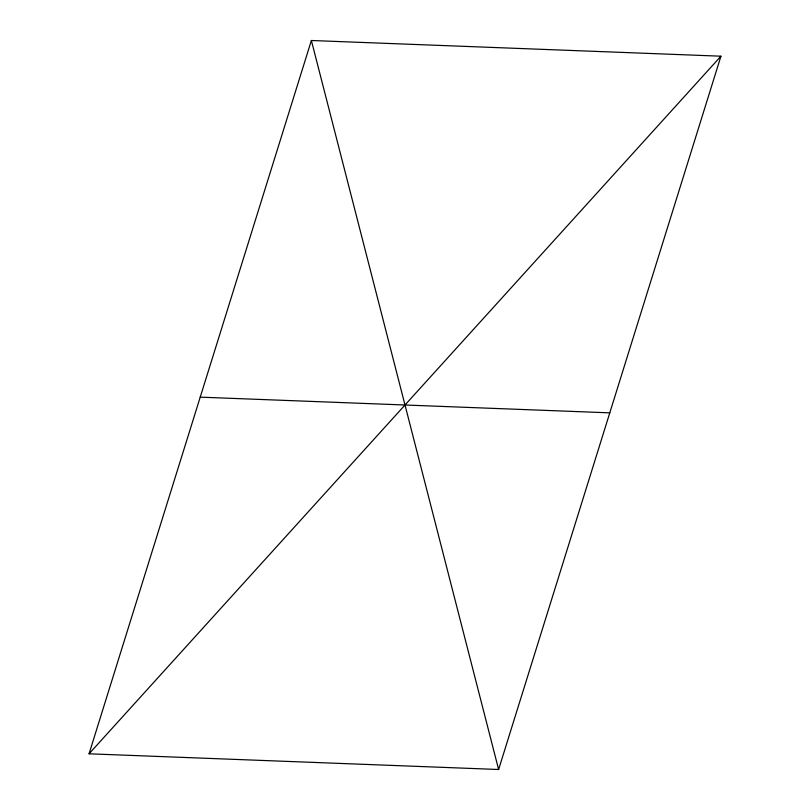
<?xml version="1.0" encoding="UTF-8"?>
<svg xmlns="http://www.w3.org/2000/svg" width="810" height="810" viewBox="0 0 810 810"><rect width="100%" height="100%" fill="white"/><g stroke="black" fill="none" stroke-linecap="round" stroke-linejoin="round"><path stroke-width="1.21" d="M89.059 753.806L311.374 40.5L720.94 56.194L498.626 769.5L89.059 753.806L720.94 56.194M200.212 397.153L609.788 412.847M311.374 40.5L498.626 769.5"/></g></svg>
